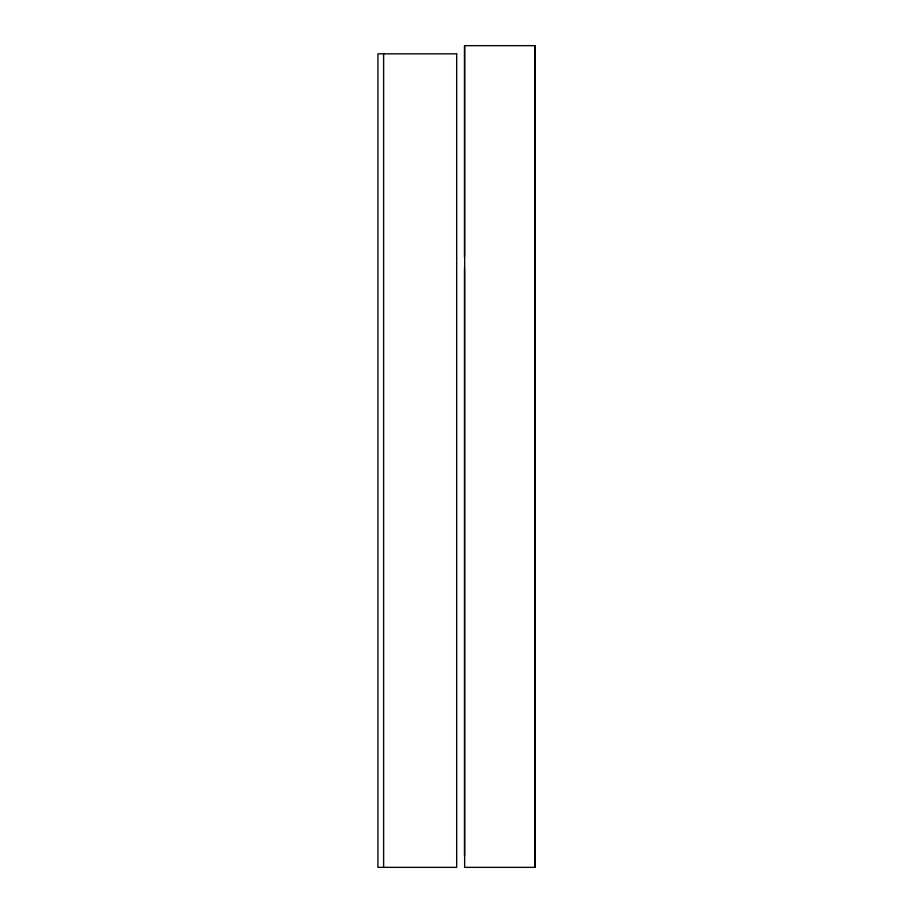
<?xml version="1.0" encoding="UTF-8"?>
<svg xmlns="http://www.w3.org/2000/svg" width="913" height="913" viewBox="0 0 913 913"><rect width="100%" height="100%" fill="white"/><g stroke="black" fill="none" stroke-linecap="round" stroke-linejoin="round"><path stroke-width="1.37" d="M464.649 45.65L464.649 867.35L535.075 867.35L535.075 45.65L464.5 45.65L464.5 256.941M535.075 45.65L535.075 867.35M464.5 268.684L464.5 855.607M383.631 53.821L383.631 867.35M456.683 53.821L377.925 53.821L377.925 867.35L456.683 867.35L456.683 53.821"/></g></svg>
